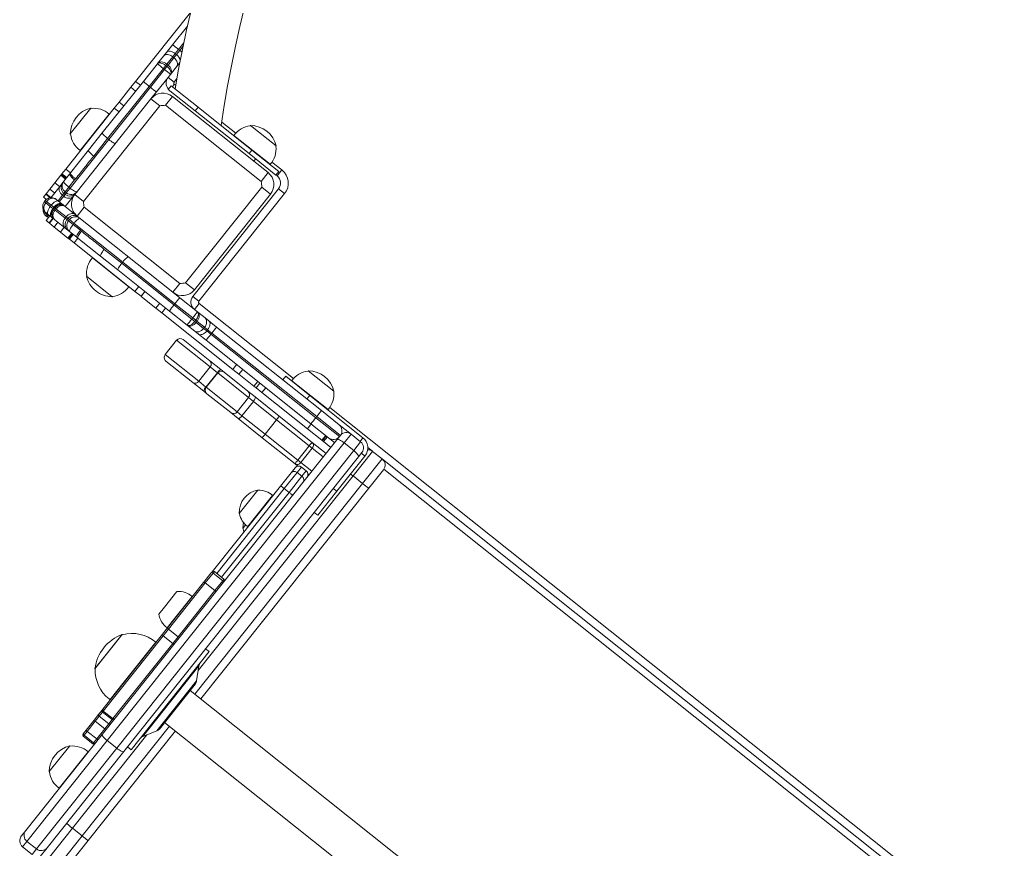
# Model space of a CAD drawing. Header units: millimetres. Extents: x -229914 to 856942, y -268655 to 87212.
# Drawn here: x -142449 to -141804, y 22030 to 22573 of the extents above; entities that cross this region are included whole.
import ezdxf

# ---------------------------------------------------------------- set-up
doc = ezdxf.new("R2010")
doc.units = ezdxf.units.MM

# ---------------------------------------------------------------- blocks, each defined once
blk = doc.blocks.new('Т912NEW')
at = {"color": 7, "linetype": 'Continuous', "lineweight": 15}
for p, q in [((-3104.25, -1912.12), (-3104.25, -1854.42)), ((-3100.25, -1878.31), (-3100.25, -1862.74)), ((-3100.25, -1884.75), (-3100.25, -1878.31)), ((-3095.25, -1878.25), (-3095.25, -1881.76)), ((-3095.25, -1878.25), (-3094.25, -1878.25)), ((-3095.25, -1881.76), (-3095.25, -1884.39)), ((-3095.25, -1881.76), (-3094.25, -1881.76)), ((-3094.25, -1881.76), (-3094.25, -1878.25)), ((-3094.25, -1884.39), (-3094.25, -1881.76)), ((-3100.25, -1887.83), (-3100.25, -1884.75)), ((-3100.25, -1893.99), (-3100.25, -1887.83)), ((-3095.25, -1884.39), (-3095.25, -1890.59)), ((-3095.25, -1884.39), (-3094.25, -1884.39)), ((-3094.25, -1890.59), (-3094.25, -1884.39)), ((-3089.25, -1896.83), (-3089.25, -1884.48)), ((-3027.5, -1887.89), (-3027.5, -1888.12)), ((-3006, -1887.89), (-3027.5, -1887.89)), ((-3006.01, -1888.12), (-3006, -1887.89)), ((-3100.25, -1894.19), (-3100.25, -1893.99)), ((-3100.25, -1908.96), (-3100.25, -1894.19)), ((-3095.25, -1890.59), (-3095.25, -1891.7)), ((-3095.25, -1890.59), (-3094.25, -1890.59)), ((-3095.25, -1891.7), (-3095.25, -1894.23)), ((-3095.25, -1891.7), (-3094.25, -1891.7)), ((-3095.25, -1894.23), (-3094.25, -1894.23)), ((-3095.25, -1894.23), (-3095.25, -1909.13)), ((-3094.25, -1891.7), (-3094.25, -1890.59)), ((-3094.25, -1894.23), (-3094.25, -1891.7)), ((-3094.25, -1909.13), (-3094.25, -1894.23)), ((-3089.25, -1896.83), (-3089.25, -1908.96)), ((-3084.25, -1896.83), (-3089.25, -1896.83)), ((-3084.25, -1899.89), (-3084.25, -1902.89)), ((-3084.25, -1899.89), (-3061.75, -1899.89)), ((-3084.25, -1902.89), (-3061.75, -1902.89)), ((-3061.75, -1899.89), (-3061.75, -1902.89)), ((-3061.75, -1899.89), (-3016.75, -1899.89)), ((-3061.75, -1902.89), (-3016.75, -1902.89)), ((-3001.57, -1899.69), (-3031.94, -1899.69)), ((-3031.92, -1899.69), (-3031.92, -1899.89)), ((-3016.75, -1899.89), (-3016.75, -1902.89)), ((-3016.75, -1899.89), (-2994.25, -1899.89)), ((-3016.75, -1902.89), (-2994.25, -1902.89)), ((-3011.25, -1902.89), (-3011.25, -1904.83)), ((-3001.58, -1899.89), (-3001.58, -1899.69)), ((-2994.25, -1902.89), (-2994.25, -1899.89)), ((-2993.25, -1902.83), (-2994.25, -1902.83)), ((-2993.25, -1897.83), (-2993.25, -1902.83)), ((-3100.25, -1952.06), (-3100.25, -1908.96)), ((-3095.25, -1909.13), (-3094.25, -1909.13)), ((-3095.25, -1909.13), (-3095.25, -1952.77)), ((-3094.25, -1952.77), (-3094.25, -1909.13)), ((-3089.25, -1908.96), (-3089.25, -1914.83)), ((-3079.25, -1904.83), (-3079.25, -1912.16)), ((-3079.25, -1904.83), (-2999.25, -1904.83)), ((-2999.25, -1912.16), (-2999.25, -1904.83)), ((-2987.25, -1998.83), (-2987.25, -1908.83)), ((-2982.25, -1908.83), (-2987.25, -1908.83)), ((-2982.25, -1908.83), (-2982.25, -1998.83)), ((-3100.25, -1912.12), (-3104.25, -1912.12)), ((-3104.25, -1917.08), (-3104.25, -1912.12)), ((-3081.93, -1914.83), (-3089.25, -1914.83)), ((-3089.25, -1994.83), (-3089.25, -1914.83)), ((-3081.93, -1914.83), (-3081.93, -1994.83)), ((-2999.25, -1912.16), (-3079.25, -1912.16)), ((-2996.58, -1994.83), (-2996.58, -1914.83)), ((-2989.25, -1914.83), (-2996.58, -1914.83)), ((-2989.25, -1914.83), (-2989.25, -1994.83)), ((-3100.25, -1917.08), (-3104.25, -1917.08)), ((-3104.25, -1929.38), (-3104.25, -1917.08)), ((-3100.25, -1929.38), (-3104.25, -1929.38)), ((-3104.25, -1929.42), (-3104.25, -1929.38)), ((-3100.25, -1929.42), (-3104.25, -1929.42)), ((-3104.25, -1934.55), (-3104.25, -1929.42)), ((-3100.25, -1934.55), (-3104.25, -1934.55)), ((-3104.25, -1985.52), (-3104.25, -1934.55)), ((-3104.45, -1939.65), (-3104.45, -1970.02)), ((-3104.25, -1939.66), (-3104.45, -1939.66)), ((-3116.01, -1944.09), (-3116.25, -1944.08)), ((-3116.25, -1944.08), (-3116.25, -1965.58)), ((-3100.25, -1966.58), (-3100.25, -1952.06)), ((-3095.25, -1952.77), (-3094.25, -1952.77)), ((-3095.25, -1952.77), (-3095.25, -1967.42)), ((-3094.25, -1993.49), (-3094.25, -1952.77)), ((-3116.25, -1965.58), (-3116.01, -1965.58)), ((-3100.25, -1985.52), (-3100.25, -1966.58)), ((-3104.45, -1970), (-3104.25, -1970)), ((-3100.25, -1985.52), (-3104.25, -1985.52)), ((-3104.25, -1989.43), (-3104.25, -1985.52)), ((-3100.25, -1986.39), (-3100.25, -1985.52)), ((-3100.25, -1992.41), (-3100.25, -1986.39)), ((-3095.25, -1986.51), (-3095.25, -1987.41)), ((-3100.25, -1989.43), (-3104.25, -1989.43)), ((-3104.25, -1989.94), (-3104.25, -1989.43)), ((-3100.25, -1989.94), (-3104.25, -1989.94)), ((-3104.25, -1990.11), (-3104.25, -1989.94)), ((-3100.25, -1990.11), (-3104.25, -1990.11)), ((-3104.25, -1990.59), (-3104.25, -1990.11)), ((-3100.25, -1990.59), (-3104.25, -1990.59)), ((-3104.25, -1996.95), (-3104.25, -1990.59)), ((-3100.25, -1993.63), (-3100.25, -1992.41)), ((-3100.25, -1996.43), (-3100.25, -1993.63)), ((-3095.25, -1987.41), (-3095.25, -1993.49)), ((-3095.25, -1993.49), (-3094.25, -1993.49)), ((-3095.25, -1993.49), (-3095.25, -1997.41)), ((-3094.25, -1997.41), (-3094.25, -1993.49)), ((-2898, -1989.83), (-2898, -1990.07)), ((-2876.5, -1989.83), (-2898, -1989.83)), ((-2876.51, -1990.07), (-2876.5, -1989.83)), ((-3100.25, -1996.95), (-3104.25, -1996.95)), ((-3104.25, -2002.15), (-3104.25, -1996.95)), ((-3100.25, -2004.84), (-3100.25, -1996.43)), ((-3095.25, -1997.41), (-3094.25, -1997.41)), ((-3095.25, -1997.41), (-3095.25, -1998.63)), ((-3095.25, -1998.63), (-3094.25, -1998.63)), ((-3095.25, -1998.63), (-3095.25, -2000.16)), ((-3095.25, -2000.16), (-3094.25, -2000.16)), ((-3094.25, -1998.63), (-3094.25, -1997.41)), ((-3094.25, -2000.16), (-3094.25, -1998.63)), ((-3089.25, -1994.83), (-3089.25, -1996.43)), ((-3089.25, -1994.83), (-3081.93, -1994.83)), ((-3089.25, -1996.43), (-3089.25, -2004.83)), ((-3079.25, -1997.51), (-2999.25, -1997.51)), ((-3079.25, -1997.51), (-3079.25, -2004.83)), ((-2999.25, -2004.83), (-2999.25, -1997.51)), ((-2996.58, -1994.83), (-2989.25, -1994.83)), ((-2982.25, -1998.83), (-2987.25, -1998.83)), ((-2981.25, -1999.83), (-2981.25, -2004.83)), ((-3104.25, -2002.15), (-3100.25, -2002.15)), ((-3104.25, -2006.05), (-3104.25, -2002.15)), ((-3100.25, -2006.05), (-3104.25, -2006.05)), ((-3104.25, -2006.45), (-3104.25, -2006.05)), ((-3100.25, -2006.45), (-3104.25, -2006.45)), ((-3104.25, -2008.85), (-3104.25, -2006.45)), ((-3100.25, -2005.17), (-3100.25, -2004.84)), ((-3100.25, -2005.17), (-3100.17, -2006.04)), ((-3100.25, -2006.09), (-3100.25, -2005.17)), ((-3096.81, -2004.83), (-3094.82, -2004.83)), ((-3094.82, -2004.83), (-3092.07, -2004.83)), ((-3092.07, -2004.83), (-3089.58, -2004.83)), ((-3089.58, -2004.83), (-3089.26, -2004.83)), ((-3089.26, -2004.83), (-3080.85, -2004.83)), ((-3080.85, -2004.83), (-3079.32, -2004.83)), ((-2999.25, -2004.83), (-3079.25, -2004.83)), ((-2999.25, -2004.83), (-2993.38, -2004.83)), ((-2993.38, -2004.83), (-2978.61, -2004.83)), ((-2978.61, -2004.83), (-2978.41, -2004.83)), ((-2978.41, -2004.83), (-2972.25, -2004.83)), ((-2972.25, -2004.83), (-2969.16, -2004.83)), ((-2969.16, -2004.83), (-2962.72, -2004.83)), ((-2962.72, -2004.83), (-2875.08, -2004.83)), ((-2907.25, -2004.83), (-2907.25, -2001.83)), ((-2907.25, -2001.83), (-2887.25, -2001.83)), ((-2872.07, -2001.63), (-2902.44, -2001.63)), ((-2902.42, -2001.63), (-2902.42, -2001.83)), ((-2887.25, -2001.83), (-2887.25, -2004.83)), ((-2887.25, -2001.83), (-2842.75, -2001.83)), ((-2875.08, -2004.83), (-2860.25, -2004.83)), ((-2872.08, -2001.83), (-2872.08, -2001.63)), ((-2860.25, -2004.83), (-2850.25, -2004.83)), ((-2850.25, -2004.83), (-2850.25, -2012.06)), ((-2842.25, -2004.83), (-2850.25, -2004.83)), ((-2842.75, -2004.83), (-2842.75, -2001.83)), ((-2842.25, -2012.06), (-2842.25, -2004.83)), ((-2832.42, -2004.83), (-2836.27, -2004.83)), ((-2832.25, -2004.83), (-2832.25, -2025.41)), ((-2832.25, -2004.83), (-2824.25, -2004.83)), ((-2824.25, -2025.41), (-2824.25, -2004.83)), ((-2824.09, -2004.83), (-2354.42, -2004.83)), ((-3104.25, -2008.85), (-3101.75, -2008.85)), ((-3101.92, -2009.83), (-3101.92, -2010.83)), ((-3096.94, -2009.83), (-3100.81, -2009.83)), ((-3100.81, -2009.83), (-3100.81, -2010.83)), ((-3100.81, -2010.83), (-3096.94, -2010.83)), ((-3094.74, -2009.83), (-3096.94, -2009.83)), ((-3096.94, -2009.83), (-3096.94, -2010.83)), ((-3096.94, -2010.83), (-3094.74, -2010.83)), ((-3094.74, -2009.83), (-3094.74, -2010.83)), ((-3094.58, -2009.83), (-3094.58, -2010.83)), ((-3092.99, -2009.83), (-3093.85, -2009.83)), ((-3093.85, -2009.83), (-3093.85, -2010.83)), ((-3093.85, -2010.83), (-3092.99, -2010.83)), ((-3084.58, -2009.83), (-3092.99, -2009.83)), ((-3092.99, -2009.83), (-3092.99, -2010.83)), ((-3092.99, -2010.83), (-3084.58, -2010.83)), ((-3084.58, -2009.83), (-3084.58, -2010.83)), ((-3083.05, -2009.83), (-3084.58, -2009.83)), ((-3084.58, -2010.83), (-3083.05, -2010.83)), ((-3081.82, -2009.83), (-3083.05, -2009.83)), ((-3083.05, -2009.83), (-3083.05, -2010.83)), ((-3083.05, -2010.83), (-3081.82, -2010.83)), ((-3081.82, -2009.83), (-3081.82, -2010.83)), ((-3077.9, -2009.83), (-3081.82, -2009.83)), ((-3081.82, -2010.83), (-3077.9, -2010.83)), ((-3077.9, -2009.83), (-3077.9, -2010.83)), ((-3037.19, -2009.83), (-3077.9, -2009.83)), ((-3077.9, -2010.83), (-3071.83, -2010.83)), ((-3071.83, -2010.83), (-3070.93, -2010.84)), ((-3051.84, -2010.83), (-3037.19, -2010.83)), ((-2993.55, -2009.83), (-3037.19, -2009.83)), ((-3037.19, -2009.83), (-3037.19, -2010.83)), ((-3037.19, -2010.83), (-2993.55, -2010.83)), ((-2978.65, -2009.83), (-2993.55, -2009.83)), ((-2993.55, -2009.83), (-2993.55, -2010.83)), ((-2993.55, -2010.83), (-2978.65, -2010.83)), ((-2978.65, -2009.83), (-2978.65, -2010.83)), ((-2976.11, -2009.83), (-2978.65, -2009.83)), ((-2978.65, -2010.83), (-2976.11, -2010.83)), ((-2976.11, -2009.83), (-2976.11, -2010.83)), ((-2975.01, -2009.83), (-2976.11, -2009.83)), ((-2976.11, -2010.83), (-2975.01, -2010.83)), ((-2975.01, -2009.83), (-2975.01, -2010.83)), ((-2968.81, -2009.83), (-2975.01, -2009.83)), ((-2975.01, -2010.83), (-2968.81, -2010.83)), ((-2968.81, -2009.83), (-2968.81, -2010.83)), ((-2966.18, -2009.83), (-2968.81, -2009.83)), ((-2968.81, -2010.83), (-2966.18, -2010.83)), ((-2966.18, -2009.83), (-2966.18, -2010.83)), ((-2962.67, -2009.83), (-2966.18, -2009.83)), ((-2966.18, -2010.83), (-2962.67, -2010.83)), ((-2962.67, -2009.83), (-2962.67, -2010.83)), ((-2875.02, -2009.83), (-2962.67, -2009.83)), ((-2962.67, -2010.83), (-2875.02, -2010.83)), ((-2875.02, -2009.83), (-2875.02, -2010.83)), ((-2855.25, -2009.83), (-2875.02, -2009.83)), ((-2875.02, -2010.83), (-2855.25, -2010.83)), ((-2855.25, -2009.83), (-2855.25, -2010.83)), ((-2855.25, -2013.45), (-2855.25, -2010.83)), ((-2850.25, -2012.06), (-2850.25, -2260.94)), ((-2842.25, -2012.06), (-2850.25, -2012.06)), ((-2842.25, -2260.94), (-2842.25, -2012.06)), ((-2837.25, -2009.83), (-2837.25, -2013.45)), ((-2834.25, -2010.33), (-2837.25, -2010.33)), ((-2834.25, -2010.33), (-2834.25, -2039.83)), ((-2819.25, -2009.83), (-2819.25, -2025.26)), ((-3094.82, -2015.83), (-3096.81, -2015.83)), ((-3095.25, -2016.4), (-3094.25, -2016.4)), ((-3095.25, -2017.51), (-3094.25, -2017.51)), ((-3092.07, -2015.83), (-3094.82, -2015.83)), ((-3094.25, -2017.49), (-3093.27, -2017.33)), ((-3093.27, -2015.83), (-3093.27, -2019.83)), ((-3089.58, -2015.83), (-3092.07, -2015.83)), ((-3090.86, -2015.83), (-3090.86, -2019.83)), ((-3090.47, -2015.83), (-3090.47, -2019.83)), ((-3089.26, -2015.83), (-3089.58, -2015.83)), ((-3080.85, -2015.83), (-3089.26, -2015.83)), ((-3086.56, -2015.83), (-3086.56, -2019.83)), ((-3081.36, -2015.83), (-3081.36, -2019.83)), ((-3078.05, -2015.83), (-3080.85, -2015.83)), ((-3076.82, -2015.83), (-3078.05, -2015.83)), ((-3070.8, -2015.83), (-3076.82, -2015.83)), ((-3075.01, -2015.83), (-3075.01, -2019.83)), ((-3074.53, -2015.83), (-3074.53, -2019.83)), ((-3074.35, -2015.83), (-3074.35, -2019.83)), ((-3073.85, -2015.83), (-3073.85, -2019.83)), ((-3069.93, -2015.83), (-3070.8, -2015.83)), ((-3050.99, -2015.83), (-3069.93, -2015.83)), ((-3069.93, -2015.83), (-3069.93, -2019.83)), ((-3036.47, -2015.83), (-3050.99, -2015.83)), ((-2993.38, -2015.83), (-3036.47, -2015.83)), ((-3018.97, -2015.83), (-3018.97, -2019.83)), ((-3013.83, -2015.83), (-3013.83, -2019.83)), ((-3013.8, -2015.83), (-3013.8, -2019.83)), ((-3001.5, -2015.83), (-3001.5, -2019.83)), ((-2996.54, -2015.83), (-2996.54, -2019.83)), ((-2978.61, -2015.83), (-2993.38, -2015.83)), ((-2978.41, -2015.83), (-2978.61, -2015.83)), ((-2972.25, -2015.83), (-2978.41, -2015.83)), ((-2969.16, -2015.83), (-2972.25, -2015.83)), ((-2962.72, -2015.83), (-2969.16, -2015.83)), ((-2875.08, -2015.83), (-2962.72, -2015.83)), ((-2937.17, -2015.83), (-2937.17, -2019.83)), ((-2932.13, -2015.83), (-2932.13, -2019.83)), ((-2919.57, -2015.83), (-2919.57, -2019.83)), ((-2919.57, -2015.83), (-2919.57, -2019.83)), ((-2917.79, -2015.83), (-2917.79, -2019.83)), ((-2912.85, -2015.83), (-2912.85, -2019.83)), ((-2860.25, -2015.83), (-2875.08, -2015.83)), ((-2874.84, -2015.83), (-2874.84, -2019.83)), ((-2862.69, -2019.83), (-2862.69, -2015.83)), ((-2862.36, -2015.83), (-2862.36, -2019.83)), ((-2862.28, -2015.83), (-2862.28, -2019.83)), ((-2861.34, -2015.83), (-2861.34, -2019.83)), ((-2855.25, -2015.83), (-2860.25, -2015.83)), ((-2855.25, -2259.77), (-2855.25, -2013.45)), ((-2837.25, -2013.45), (-2837.25, -2259.77)), ((-3090.86, -2019.83), (-3093.27, -2019.83)), ((-3090.47, -2019.83), (-3090.86, -2019.83)), ((-3086.56, -2019.83), (-3090.47, -2019.83)), ((-3081.36, -2019.83), (-3086.56, -2019.83)), ((-3075.01, -2019.83), (-3081.36, -2019.83)), ((-3074.53, -2019.83), (-3075.01, -2019.83)), ((-3074.35, -2019.83), (-3074.53, -2019.83)), ((-3073.85, -2019.83), (-3074.35, -2019.83)), ((-3069.93, -2019.83), (-3073.85, -2019.83)), ((-3018.97, -2019.83), (-3069.93, -2019.83)), ((-3054.44, -2020.03), (-3024.07, -2020.03)), ((-3054.42, -2019.83), (-3054.42, -2020.03)), ((-3024.08, -2020.03), (-3024.08, -2019.83)), ((-3013.83, -2019.83), (-3018.97, -2019.83)), ((-3013.8, -2019.83), (-3013.83, -2019.83)), ((-3001.5, -2019.83), (-3013.8, -2019.83)), ((-2996.54, -2019.83), (-3001.5, -2019.83)), ((-2937.17, -2019.83), (-2996.54, -2019.83)), ((-2974.77, -2024.83), (-2952.32, -2024.83)), ((-2952.32, -2024.83), (-2943.21, -2024.83)), ((-2943.21, -2024.83), (-2940.47, -2024.83)), ((-2940.47, -2024.83), (-2920.63, -2024.83)), ((-2932.13, -2019.83), (-2937.17, -2019.83)), ((-2919.57, -2019.83), (-2932.13, -2019.83)), ((-2920.63, -2024.83), (-2914.51, -2024.83)), ((-2917.79, -2019.83), (-2919.57, -2019.83)), ((-2919.57, -2019.83), (-2919.57, -2019.83)), ((-2912.85, -2019.83), (-2917.79, -2019.83)), ((-2914.51, -2024.83), (-2894.33, -2024.83)), ((-2874.84, -2019.83), (-2912.85, -2019.83)), ((-2894.33, -2024.83), (-2866.79, -2024.83)), ((-2862.69, -2019.83), (-2874.84, -2019.83)), ((-2866.79, -2024.83), (-2855.25, -2024.83)), ((-2862.36, -2019.83), (-2862.69, -2019.83)), ((-2862.28, -2019.83), (-2862.36, -2019.83)), ((-2861.34, -2019.83), (-2862.28, -2019.83)), ((-2855.25, -2019.83), (-2861.34, -2019.83)), ((-2824.25, -2025.41), (-2832.25, -2025.41)), ((-2819.25, -2025.26), (-2819.25, -2201.43)), ((-3050, -2031.6), (-3050, -2031.83)), ((-3050, -2031.83), (-3028.53, -2031.83)), ((-3028.53, -2031.83), (-3028.5, -2031.83)), ((-3028.5, -2031.83), (-3028.51, -2031.6)), ((-2977.77, -2027.83), (-2977.77, -2039.83)), ((-2949.77, -2039.83), (-2949.77, -2027.83)), ((-2943.7, -2027.83), (-2949.77, -2027.83)), ((-2943.7, -2039.83), (-2943.7, -2027.83)), ((-2943.47, -2027.83), (-2943.47, -2039.83)), ((-2917.68, -2039.83), (-2917.68, -2027.83)), ((-2913.6, -2027.83), (-2917.68, -2027.83)), ((-2913.6, -2039.83), (-2913.6, -2027.83)), ((-2894.25, -2027.83), (-2913.6, -2027.83)), ((-2894.25, -2039.83), (-2894.25, -2027.83)), ((-2866.95, -2027.83), (-2894.25, -2027.83)), ((-2864.47, -2027.83), (-2866.95, -2027.83)), ((-2866.95, -2039.83), (-2866.95, -2027.83)), ((-2864.47, -2039.83), (-2864.47, -2027.83)), ((-2952.32, -2042.83), (-2974.77, -2042.83)), ((-2943.21, -2042.83), (-2952.32, -2042.83)), ((-2949.77, -2039.83), (-2943.7, -2039.83)), ((-2940.47, -2042.83), (-2943.21, -2042.83)), ((-2920.63, -2042.83), (-2940.47, -2042.83)), ((-2914.51, -2042.83), (-2920.63, -2042.83)), ((-2917.68, -2039.83), (-2913.6, -2039.83)), ((-2894.33, -2042.83), (-2914.51, -2042.83)), ((-2913.6, -2039.83), (-2894.25, -2039.83)), ((-2866.79, -2042.83), (-2894.33, -2042.83)), ((-2894.25, -2039.83), (-2866.95, -2039.83)), ((-2866.95, -2039.83), (-2864.47, -2039.83)), ((-2864.51, -2042.83), (-2866.79, -2042.83)), ((-2865.25, -2048.93), (-2865.25, -2044.81)), ((-2858.25, -2041.81), (-2862.25, -2041.81)), ((-2855.25, -2042.83), (-2855.99, -2042.83)), ((-2837.25, -2039.83), (-2834.25, -2039.83)), ((-2834.25, -2039.83), (-2834.25, -2059.83)), ((-2865.25, -2060.08), (-2865.25, -2048.93)), ((-2862.25, -2046.36), (-2862.25, -2059.87)), ((-2862.25, -2046.36), (-2858.25, -2046.36)), ((-2858.25, -2059.87), (-2858.25, -2046.36)), ((-2865.25, -2131.78), (-2865.25, -2060.08)), ((-2862.25, -2059.87), (-2858.25, -2059.87)), ((-2834.25, -2059.83), (-2837.25, -2059.83)), ((-2865.45, -2068.09), (-2865.45, -2086.14)), ((-2865.25, -2068.15), (-2865.45, -2068.15)), ((-2874.99, -2071.41), (-2875.25, -2071.4)), ((-2875.25, -2071.4), (-2875.25, -2090.9)), ((-2865.45, -2086.14), (-2865.45, -2094.22)), ((-2875.25, -2090.9), (-2874.99, -2090.9)), ((-2867.25, -2094.2), (-2867.25, -2097.08)), ((-2865.45, -2094.15), (-2865.25, -2094.15)), ((-2867.25, -2097.08), (-2867.01, -2097.08)), ((-2865.25, -2132.73), (-2865.25, -2131.78)), ((-2865.25, -2140.78), (-2865.25, -2132.73)), ((-2856.25, -2130.78), (-2864.25, -2130.78)), ((-2864.25, -2132.05), (-2864.25, -2140.35)), ((-2856.25, -2132.05), (-2864.25, -2132.05)), ((-2856.25, -2140.35), (-2856.25, -2132.05)), ((-2865.25, -2178.76), (-2865.25, -2140.78)), ((-2864.25, -2140.35), (-2864.25, -2178.92)), ((-2864.25, -2140.35), (-2856.25, -2140.35)), ((-2856.25, -2178.92), (-2856.25, -2140.35)), ((-2865.45, -2152.64), (-2865.45, -2170.69)), ((-2865.25, -2152.7), (-2865.45, -2152.7)), ((-2875.25, -2156.2), (-2875.25, -2169.33)), ((-2875.25, -2169.33), (-2875.25, -2175.2)), ((-2865.45, -2170.69), (-2865.45, -2178.76)), ((-2834.25, -2173.83), (-2837.25, -2173.83)), ((-2834.25, -2255.83), (-2834.25, -2173.83)), ((-2865.45, -2178.7), (-2865.25, -2178.7)), ((-2865.25, -2185.31), (-2865.25, -2178.76)), ((-2864.25, -2178.92), (-2864.25, -2184.53)), ((-2864.25, -2178.92), (-2856.25, -2178.92)), ((-2856.25, -2184.53), (-2856.25, -2178.92)), ((-2865.25, -2246.55), (-2865.25, -2185.31)), ((-2864.25, -2184.53), (-2864.25, -2247.39)), ((-2856.25, -2184.53), (-2864.25, -2184.53)), ((-2856.25, -2247.39), (-2856.25, -2184.53)), ((-2828.79, -2193.91), (-2833.72, -2185.37)), ((-2865.45, -2190.83), (-2865.45, -2224)), ((-2865.25, -2190.84), (-2865.45, -2190.84)), ((-2828.25, -2233.76), (-2828.25, -2195.91)), ((-2885.77, -2200.83), (-2885.77, -2220.18)), ((-2885.55, -2200.54), (-2885.75, -2200.53)), ((-2885.75, -2200.53), (-2885.75, -2229.13)), ((-2350.25, -2201.43), (-2828.25, -2201.43)), ((-2885.77, -2220.18), (-2885.77, -2228.83)), ((-2865.45, -2224), (-2865.45, -2238.84)), ((-2885.75, -2229.13), (-2885.55, -2229.13)), ((-2828.25, -2228.23), (-2350.25, -2228.23)), ((-2819.25, -2228.23), (-2819.25, -2319.79)), ((-2865.45, -2238.82), (-2865.25, -2238.82)), ((-2833.72, -2244.3), (-2828.79, -2235.76)), ((-2865.25, -2247.39), (-2865.25, -2246.55)), ((-2865.25, -2251.44), (-2865.25, -2247.39)), ((-2865.25, -2255.75), (-2865.25, -2251.44)), ((-2864.25, -2247.39), (-2856.25, -2247.39)), ((-2864.25, -2247.39), (-2864.25, -2248.23)), ((-2864.25, -2248.23), (-2856.25, -2248.23)), ((-2864.25, -2248.23), (-2864.25, -2251.7)), ((-2856.25, -2251.7), (-2864.25, -2251.7)), ((-2864.25, -2251.7), (-2864.25, -2255.89)), ((-2856.25, -2248.23), (-2856.25, -2247.39)), ((-2856.25, -2251.7), (-2856.25, -2248.23)), ((-2856.25, -2255.89), (-2856.25, -2251.7)), ((-2865.25, -2264.2), (-2865.25, -2255.75)), ((-2864.25, -2255.89), (-2856.25, -2255.89)), ((-2864.25, -2255.89), (-2864.25, -2264.39)), ((-2856.25, -2264.39), (-2856.25, -2255.89)), ((-2837.25, -2255.83), (-2834.25, -2255.83)), ((-2865.25, -2267.16), (-2865.25, -2264.2)), ((-2864.25, -2264.39), (-2856.25, -2264.39)), ((-2864.25, -2264.39), (-2864.25, -2267.59)), ((-2856.25, -2267.59), (-2856.25, -2264.39)), ((-2855.25, -2340.18), (-2855.25, -2259.77)), ((-2842.25, -2260.94), (-2850.25, -2260.94)), ((-2837.25, -2259.77), (-2837.25, -2340.18)), ((-2865.25, -2267.36), (-2865.25, -2267.16)), ((-2864.25, -2267.59), (-2856.25, -2267.59)), ((-2864.25, -2268.36), (-2856.25, -2268.36)), ((-2855.45, -2274.5), (-2855.45, -2304.87)), ((-2855.25, -2274.51), (-2855.45, -2274.51)), ((-2867.01, -2278.94), (-2867.25, -2278.93)), ((-2867.25, -2300.43), (-2867.25, -2278.93)), ((-2867.25, -2300.43), (-2867.01, -2300.42)), ((-2855.45, -2304.85), (-2855.25, -2304.85)), ((-2832.25, -2319.93), (-2824.25, -2319.93)), ((-2832.25, -2319.93), (-2832.25, -2350.63)), ((-2824.25, -2350.63), (-2824.25, -2319.93)), ((-2819.25, -2319.79), (-2819.25, -2347.41)), ((-2855.25, -2344.68), (-2855.25, -2340.18)), ((-2837.25, -2347.41), (-2837.25, -2340.18)), ((-2850.25, -2345.18), (-2842.25, -2345.18)), ((-2850.25, -2349.68), (-2842.25, -2349.68))]:
    blk.add_line(p, q, dxfattribs=at)
at = {"color": 8, "linetype": 'Continuous', "lineweight": 15}
for p, q in [((-3095.25, -1872.82), (-3095.25, -1878.25)), ((-3094.25, -1878.25), (-3094.25, -1874.8)), ((-3089.25, -1884.75), (-3089.28, -1884.42)), ((-3084.25, -1893.85), (-3084.25, -1896.83)), ((-3083.25, -1897.83), (-3082.08, -1897.83)), ((-3083.25, -1897.83), (-3083.25, -1899.89)), ((-3043.62, -1897.83), (-3031.92, -1897.83)), ((-3001.58, -1897.83), (-2993.25, -1897.83)), ((-3095.25, -2000.16), (-3095.25, -2004.83)), ((-3094.25, -2004.83), (-3094.25, -2000.16)), ((-2981.25, -1999.83), (-2902.42, -1999.83)), ((-2872.08, -1999.83), (-2306.43, -1999.83)), ((-3100.81, -2009.83), (-3101.92, -2009.83)), ((-3100.81, -2010.83), (-3101.92, -2010.83)), ((-3094.58, -2009.83), (-3094.74, -2009.83)), ((-3094.74, -2010.83), (-3094.58, -2010.83)), ((-3093.85, -2009.83), (-3094.58, -2009.83)), ((-3094.58, -2010.83), (-3093.85, -2010.83)), ((-2819.28, -2009.33), (-2359.23, -2009.33)), ((-3095.25, -2015.83), (-3095.25, -2016.4)), ((-3095.25, -2016.4), (-3095.25, -2017.51)), ((-3094.25, -2016.4), (-3094.25, -2015.83)), ((-3094.25, -2016.4), (-3093.27, -2016.27)), ((-3094.25, -2017.51), (-3094.25, -2016.4)), ((-2832.25, -2025.41), (-2832.25, -2187.91)), ((-2824.25, -2201.43), (-2824.25, -2025.41)), ((-2949.77, -2027.83), (-2977.77, -2027.83)), ((-2943.47, -2027.83), (-2943.7, -2027.83)), ((-2917.68, -2027.83), (-2943.47, -2027.83)), ((-2855.25, -2027.83), (-2864.47, -2027.83)), ((-2977.77, -2039.83), (-2949.77, -2039.83)), ((-2943.7, -2039.83), (-2943.47, -2039.83)), ((-2943.47, -2039.83), (-2917.68, -2039.83)), ((-2864.47, -2039.83), (-2855.25, -2039.83)), ((-2862.25, -2041.81), (-2862.25, -2046.36)), ((-2858.25, -2046.36), (-2858.25, -2041.81)), ((-2862.25, -2059.87), (-2862.25, -2130.78)), ((-2858.25, -2130.78), (-2858.25, -2059.87)), ((-2864.25, -2130.78), (-2864.25, -2132.05)), ((-2856.25, -2132.05), (-2856.25, -2130.78)), ((-2833.72, -2244.3), (-2833.72, -2185.37)), ((-2828.79, -2193.91), (-2828.79, -2235.76)), ((-2824.25, -2319.93), (-2824.25, -2228.23)), ((-2832.25, -2241.76), (-2832.25, -2319.93)), ((-2850.25, -2260.94), (-2850.25, -2345.18)), ((-2842.25, -2345.18), (-2842.25, -2260.94)), ((-2864.25, -2267.59), (-2864.25, -2268.36)), ((-2856.25, -2268.36), (-2856.25, -2267.59)), ((-2850.25, -2345.18), (-2850.25, -2349.68)), ((-2842.25, -2349.68), (-2842.25, -2345.18))]:
    blk.add_line(p, q, dxfattribs=at)
at = {"color": 7, "linetype": 'Continuous', "lineweight": 15, "flags": 128}
for points in [[(-3095.25, -1881.76), (-3096.23, -1881.82), (-3097.17, -1881.99), (-3098.03, -1882.27), (-3098.79, -1882.64), (-3099.41, -1883.09), (-3099.87, -1883.6), (-3100.16, -1884.16), (-3100.25, -1884.75)], [(-3095.25, -1884.39), (-3096.23, -1884.46), (-3097.17, -1884.65), (-3098.03, -1884.97), (-3098.79, -1885.4), (-3099.41, -1885.92), (-3099.87, -1886.51), (-3100.16, -1887.16), (-3100.25, -1887.83)], [(-3089.25, -1887.83), (-3089.35, -1887.16), (-3089.63, -1886.51), (-3090.09, -1885.92), (-3090.72, -1885.4), (-3091.47, -1884.97), (-3092.34, -1884.65), (-3093.28, -1884.46), (-3094.25, -1884.39)], [(-3095.25, -1890.59), (-3096.23, -1890.66), (-3097.17, -1890.85), (-3098.03, -1891.16), (-3098.79, -1891.59), (-3099.41, -1892.1), (-3099.87, -1892.69), (-3100.16, -1893.33), (-3100.25, -1893.99)], [(-3095.25, -1891.7), (-3096.23, -1891.74), (-3097.17, -1891.89), (-3098.03, -1892.12), (-3098.79, -1892.43), (-3099.41, -1892.8), (-3099.87, -1893.24), (-3100.16, -1893.7), (-3100.25, -1894.19)], [(-3089.25, -1893.99), (-3089.35, -1893.33), (-3089.63, -1892.69), (-3090.09, -1892.1), (-3090.72, -1891.59), (-3091.47, -1891.16), (-3092.34, -1890.85), (-3093.28, -1890.66), (-3094.25, -1890.59)], [(-3089.25, -1894.19), (-3089.35, -1893.7), (-3089.63, -1893.24), (-3090.09, -1892.8), (-3090.72, -1892.43), (-3091.47, -1892.12), (-3092.34, -1891.89), (-3093.28, -1891.74), (-3094.25, -1891.7)], [(-3095.25, -1952.77), (-3096.23, -1952.76), (-3097.17, -1952.72), (-3098.03, -1952.65), (-3098.79, -1952.56), (-3099.41, -1952.45), (-3099.87, -1952.33), (-3100.16, -1952.2), (-3100.25, -1952.06)], [(-3089.25, -1952.06), (-3089.35, -1952.2), (-3089.63, -1952.33), (-3090.09, -1952.45), (-3090.72, -1952.56), (-3091.47, -1952.65), (-3092.34, -1952.72), (-3093.28, -1952.76), (-3094.25, -1952.77)], [(-3095.25, -1967.42), (-3096.23, -1967.41), (-3097.17, -1967.36), (-3098.03, -1967.28), (-3098.79, -1967.18), (-3099.41, -1967.05), (-3099.87, -1966.9), (-3100.16, -1966.74), (-3100.25, -1966.58)], [(-3095.25, -1986.51), (-3096.22, -1986.49), (-3097.14, -1986.44), (-3098, -1986.35), (-3098.75, -1986.22), (-3099.38, -1986.07), (-3099.84, -1985.9), (-3100.14, -1985.71), (-3100.25, -1985.52)], [(-3095.25, -1987.41), (-3096.23, -1987.39), (-3097.17, -1987.33), (-3098.03, -1987.24), (-3098.79, -1987.11), (-3099.41, -1986.96), (-3099.87, -1986.78), (-3100.16, -1986.59), (-3100.25, -1986.39)], [(-3095.25, -1993.49), (-3096.23, -1993.47), (-3097.17, -1993.4), (-3098.03, -1993.3), (-3098.79, -1993.17), (-3099.41, -1993.01), (-3099.87, -1992.82), (-3100.16, -1992.62), (-3100.25, -1992.41)], [(-3089.25, -1992.41), (-3089.35, -1992.62), (-3089.63, -1992.82), (-3090.09, -1993.01), (-3090.72, -1993.17), (-3091.47, -1993.3), (-3092.34, -1993.4), (-3093.28, -1993.47), (-3094.25, -1993.49)], [(-3100.25, -1996.43), (-3100.16, -1997.16), (-3099.87, -1997.86), (-3099.41, -1998.5), (-3098.79, -1999.07), (-3098.03, -1999.53), (-3097.17, -1999.88), (-3096.23, -2000.09), (-3095.25, -2000.16)], [(-3094.25, -2000.16), (-3093.28, -2000.09), (-3092.34, -1999.88), (-3091.47, -1999.53), (-3090.72, -1999.07), (-3090.09, -1998.5), (-3089.63, -1997.86), (-3089.35, -1997.16), (-3089.25, -1996.43)], [(-3094.82, -2004.83), (-3095.23, -2004.93), (-3095.63, -2005.22), (-3096, -2005.68), (-3096.32, -2006.3), (-3096.58, -2007.06), (-3096.78, -2007.92), (-3096.9, -2008.86), (-3096.94, -2009.83)], [(-3092.07, -2004.83), (-3092.59, -2004.93), (-3093.09, -2005.22), (-3093.55, -2005.68), (-3093.96, -2006.3), (-3094.29, -2007.06), (-3094.53, -2007.92), (-3094.69, -2008.86), (-3094.74, -2009.83)], [(-3089.26, -2004.83), (-3089.98, -2004.93), (-3090.68, -2005.22), (-3091.33, -2005.68), (-3091.89, -2006.3), (-3092.36, -2007.06), (-3092.7, -2007.92), (-3092.91, -2008.86), (-3092.99, -2009.83)], [(-3080.85, -2004.83), (-3081.58, -2004.93), (-3082.28, -2005.22), (-3082.92, -2005.68), (-3083.49, -2006.3), (-3083.95, -2007.06), (-3084.29, -2007.92), (-3084.51, -2008.86), (-3084.58, -2009.83)], [(-3077.9, -2009.83), (-3077.88, -2008.86), (-3077.82, -2007.92), (-3077.72, -2007.06), (-3077.59, -2006.3), (-3077.42, -2005.68), (-3077.24, -2005.22), (-3077.04, -2004.93), (-3076.82, -2004.83)], [(-3037.19, -2009.83), (-3037.18, -2008.86), (-3037.14, -2007.92), (-3037.07, -2007.06), (-3036.98, -2006.3), (-3036.87, -2005.68), (-3036.75, -2005.22), (-3036.61, -2004.93), (-3036.47, -2004.83)], [(-2976.11, -2009.83), (-2976.16, -2008.86), (-2976.3, -2007.92), (-2976.53, -2007.06), (-2976.84, -2006.3), (-2977.22, -2005.68), (-2977.65, -2005.22), (-2978.12, -2004.93), (-2978.61, -2004.83)], [(-2975.01, -2009.83), (-2975.07, -2008.86), (-2975.27, -2007.92), (-2975.58, -2007.06), (-2976, -2006.3), (-2976.52, -2005.68), (-2977.11, -2005.22), (-2977.74, -2004.93), (-2978.41, -2004.83)], [(-2968.81, -2009.83), (-2968.87, -2008.86), (-2969.07, -2007.92), (-2969.39, -2007.06), (-2969.82, -2006.3), (-2970.34, -2005.68), (-2970.93, -2005.22), (-2971.58, -2004.93), (-2972.25, -2004.83)], [(-2966.18, -2009.83), (-2966.24, -2008.86), (-2966.41, -2007.92), (-2966.68, -2007.06), (-2967.05, -2006.3), (-2967.51, -2005.68), (-2968.02, -2005.22), (-2968.58, -2004.93), (-2969.16, -2004.83)], [(-3096.94, -2010.83), (-3096.9, -2011.81), (-3096.78, -2012.75), (-3096.58, -2013.61), (-3096.32, -2014.37), (-3096, -2014.99), (-3095.63, -2015.45), (-3095.23, -2015.74), (-3094.82, -2015.83)], [(-3094.74, -2010.83), (-3094.69, -2011.81), (-3094.53, -2012.75), (-3094.29, -2013.61), (-3093.96, -2014.37), (-3093.55, -2014.99), (-3093.09, -2015.45), (-3092.59, -2015.74), (-3092.07, -2015.83)], [(-3092.99, -2010.83), (-3092.91, -2011.81), (-3092.7, -2012.75), (-3092.36, -2013.61), (-3091.89, -2014.37), (-3091.33, -2014.99), (-3090.68, -2015.45), (-3089.98, -2015.74), (-3089.26, -2015.83)], [(-3084.58, -2010.83), (-3084.51, -2011.81), (-3084.29, -2012.75), (-3083.95, -2013.61), (-3083.49, -2014.37), (-3082.92, -2014.99), (-3082.28, -2015.45), (-3081.58, -2015.74), (-3080.85, -2015.83)], [(-3076.82, -2015.83), (-3077.04, -2015.74), (-3077.24, -2015.45), (-3077.42, -2014.99), (-3077.59, -2014.37), (-3077.72, -2013.61), (-3077.82, -2012.75), (-3077.88, -2011.81), (-3077.9, -2010.83)], [(-3070.8, -2015.83), (-3071, -2015.74), (-3071.2, -2015.45), (-3071.37, -2014.99), (-3071.53, -2014.37), (-3071.66, -2013.61), (-3071.75, -2012.75), (-3071.81, -2011.81), (-3071.83, -2010.83)], [(-3069.93, -2015.83), (-3070.13, -2015.72), (-3070.32, -2015.43), (-3070.49, -2014.96), (-3070.64, -2014.34), (-3070.76, -2013.58), (-3070.86, -2012.73), (-3070.91, -2011.8), (-3070.93, -2010.84)], [(-3050.99, -2015.83), (-3051.16, -2015.74), (-3051.32, -2015.45), (-3051.46, -2014.99), (-3051.59, -2014.37), (-3051.7, -2013.61), (-3051.78, -2012.75), (-3051.83, -2011.81), (-3051.84, -2010.83)], [(-3036.47, -2015.83), (-3036.61, -2015.74), (-3036.75, -2015.45), (-3036.87, -2014.99), (-3036.98, -2014.37), (-3037.07, -2013.61), (-3037.14, -2012.75), (-3037.18, -2011.81), (-3037.19, -2010.83)], [(-2978.61, -2015.83), (-2978.12, -2015.74), (-2977.65, -2015.45), (-2977.22, -2014.99), (-2976.84, -2014.37), (-2976.53, -2013.61), (-2976.3, -2012.75), (-2976.16, -2011.81), (-2976.11, -2010.83)], [(-2978.41, -2015.83), (-2977.74, -2015.74), (-2977.11, -2015.45), (-2976.52, -2014.99), (-2976, -2014.37), (-2975.58, -2013.61), (-2975.27, -2012.75), (-2975.07, -2011.81), (-2975.01, -2010.83)], [(-2972.25, -2015.83), (-2971.58, -2015.74), (-2970.93, -2015.45), (-2970.34, -2014.99), (-2969.82, -2014.37), (-2969.39, -2013.61), (-2969.07, -2012.75), (-2968.87, -2011.81), (-2968.81, -2010.83)], [(-2969.16, -2015.83), (-2968.58, -2015.74), (-2968.02, -2015.45), (-2967.51, -2014.99), (-2967.05, -2014.37), (-2966.68, -2013.61), (-2966.41, -2012.75), (-2966.24, -2011.81), (-2966.18, -2010.83)], [(-2850.25, -2012.06), (-2851.23, -2012.09), (-2852.17, -2012.17), (-2853.03, -2012.3), (-2853.79, -2012.47), (-2854.41, -2012.68), (-2854.87, -2012.92), (-2855.16, -2013.18), (-2855.25, -2013.45)], [(-2837.25, -2013.45), (-2837.35, -2013.18), (-2837.63, -2012.92), (-2838.09, -2012.68), (-2838.72, -2012.47), (-2839.47, -2012.3), (-2840.34, -2012.17), (-2841.28, -2012.09), (-2842.25, -2012.06)], [(-2914.51, -2024.83), (-2914.33, -2024.89), (-2914.16, -2025.06), (-2914.01, -2025.34), (-2913.87, -2025.71), (-2913.76, -2026.17), (-2913.67, -2026.69), (-2913.62, -2027.25), (-2913.6, -2027.83)], [(-2913.6, -2039.83), (-2913.62, -2040.42), (-2913.67, -2040.98), (-2913.76, -2041.5), (-2913.87, -2041.96), (-2914.01, -2042.33), (-2914.16, -2042.61), (-2914.33, -2042.78), (-2914.51, -2042.83)], [(-2869.22, -2093.9), (-2868.68, -2094.95), (-2867.25, -2097.08)], [(-2867.01, -2097.08), (-2866.06, -2097.96), (-2865.25, -2098.59)], [(-2850.25, -2260.94), (-2851.23, -2260.91), (-2852.17, -2260.85), (-2853.03, -2260.74), (-2853.79, -2260.6), (-2854.41, -2260.42), (-2854.87, -2260.22), (-2855.16, -2260), (-2855.25, -2259.77)], [(-2837.25, -2259.77), (-2837.35, -2260), (-2837.63, -2260.22), (-2838.09, -2260.42), (-2838.72, -2260.6), (-2839.47, -2260.74), (-2840.34, -2260.85), (-2841.28, -2260.91), (-2842.25, -2260.94)]]:
    blk.add_lwpolyline(points, dxfattribs=at)
at = {"color": 8, "linetype": 'Continuous', "lineweight": 15, "flags": 128}
for points in [[(-3092.49, -1878.25), (-3093.28, -1878.25), (-3094.25, -1878.25)], [(-3100.25, -2004.84), (-3100.16, -2005.57), (-3100.04, -2005.92)], [(-3100.25, -2005.17), (-3100.16, -2006), (-3100.15, -2006.02)]]:
    blk.add_lwpolyline(points, dxfattribs=at)
at = {"color": 7, "linetype": 'Continuous', "lineweight": 15}
for centre, radius, start, end in [((-2366.1, -1504.83), 816.75, 151.07205, 208.92854), ((-2366.1, -1504.83), 783.25, 149.71114, 210.28894), ((-3096.5, -1987.02), 108.78, 89.34174, 91.97571), ((-3016.75, -1898.89), 15.21, 134.95579, 183.0153), ((-3016.75, -1901.7), 17.5, 52.09996, 127.90004), ((-3016.75, -1898.89), 15.21, 356.9847, 45.04421), ((-3096.5, -1740.88), 153.36, 268.5984, 270.46659), ((-3093, -1740.82), 153.42, 269.53375, 271.40126), ((-3083.25, -1896.83), 6, 180, 260.40593), ((-3083.25, -1896.83), 1, 180, 270), ((-2993.25, -1908.83), 11, 0, 90), ((-2993.25, -1908.83), 6, 0, 90), ((-3096.5, -1872.81), 36.34, 264.07539, 271.96886), ((-3093, -1872.8), 36.36, 268.03257, 275.92318), ((-3079.25, -1914.83), 10, 90, 180), ((-2999.25, -1914.83), 10, 0, 90), ((-3044.23, -1949.86), 51.46, 132.89184, 137.10688), ((-3034.12, -1949.71), 51.25, 42.88419, 47.11709), ((-3105.25, -1954.84), 15.21, 86.9847, 135.04421), ((-3102.44, -1954.83), 17.5, 142.09996, 217.90004), ((-3105.25, -1954.83), 15.21, 224.95579, 273.0153), ((-2887.25, -2003.64), 17.5, 52.09996, 127.90004), ((-3095.25, -1992.41), 5, 179.99898, 270.00409), ((-3095.25, -1993.63), 5, 179.99898, 270.00409), ((-3094.25, -1992.41), 5, 270.0045, 359.99242), ((-3094.25, -1993.63), 5, 270.0045, 359.99242), ((-2887.25, -2000.83), 15.21, 134.95579, 183.0153), ((-2887.25, -2000.83), 15.21, 356.9847, 45.04421), ((-3079.25, -1994.83), 10, 180, 270), ((-3044.22, -1959.8), 51.47, 222.89354, 227.10773), ((-3034.13, -1959.95), 51.26, 312.88334, 317.11538), ((-2999.25, -1994.83), 10, 270, 0), ((-2981.25, -1998.83), 6, 180, 270), ((-2981.25, -1998.83), 1, 180, 270), ((-3089.58, -2009.83), 5, 90.01412, 180.01184), ((-3089.18, -2009.49), 4.68, 94.88938, 184.18445), ((-3078.05, -2009.83), 5, 89.99672, 180.00191), ((-3076.82, -2009.83), 5, 90.00221, 179.99642), ((-2957.12, -2008.59), 36.46, 174.08839, 181.95713), ((-2825.19, -2008.59), 153.47, 178.59667, 180.46352), ((-3072.79, -2008.6), 110.13, 359.36028, 1.96199), ((-2983.94, -2008.58), 108.93, 359.34048, 1.97086), ((-2860.25, -2009.83), 5, 0, 90), ((-2850.25, -2009.83), 5, 90, 180), ((-2842.75, -2010.33), 8.5, 360, 90), ((-2842.25, -2009.83), 5, 0, 90), ((-2832.25, -2009.83), 5, 90, 129.73444), ((-2824.25, -2009.83), 5, 360, 90), ((-3089.58, -2010.84), 5, 179.98777, 269.98627), ((-3089.18, -2011.18), 4.68, 175.81515, 265.11103), ((-3078.05, -2010.83), 5, 179.9977, 270.00367), ((-3076.82, -2010.83), 5, 180.00319, 269.99818), ((-2957.12, -2012.08), 36.46, 178.0428, 185.91168), ((-2825.19, -2012.08), 153.47, 179.53647, 181.40335), ((-3072.78, -2012.06), 110.13, 358.03799, 0.63974), ((-2983.94, -2012.09), 108.93, 358.02912, 0.65954), ((-2860.25, -2010.83), 5, 270, 360), ((-3039.25, -2020.83), 15.21, 176.9847, 225.04421), ((-3039.25, -2020.83), 15.21, 314.95579, 3.0153), ((-2974.77, -2027.83), 3, 90, 180), ((-2952.56, -2027.62), 2.8, 355.69764, 84.92799), ((-2938.7, -2027.1), 5.05, 153.3148, 188.30296), ((-2940.47, -2027.83), 3, 90, 180), ((-2920.66, -2027.81), 2.97, 359.46342, 89.45647), ((-2919.77, -2027.08), 25.53, 358.31461, 5.05395), ((-2852.52, -2027.09), 14.45, 171.02941, 182.96557), ((-2867.18, -2027.53), 2.73, 353.62718, 81.7429), ((-2823, -1981.96), 43.47, 268.35373, 274.95109), ((-3039.25, -2018.03), 17.5, 232.09996, 270), ((-3039.25, -2018.03), 17.5, 270, 307.90004), ((-2974.77, -2039.83), 3, 180, 270), ((-2952.56, -2040.04), 2.8, 275.07027, 4.30297), ((-2938.7, -2040.56), 5.05, 171.69621, 206.68639), ((-2940.47, -2039.83), 3, 180, 270), ((-2920.66, -2039.86), 2.97, 270.5419, 0.53707), ((-2919.76, -2040.59), 25.53, 354.9458, 1.68557), ((-2852.52, -2040.58), 14.45, 177.03411, 188.97103), ((-2867.18, -2040.14), 2.73, 278.25531, 6.37351), ((-2862.25, -2044.81), 3, 90, 180), ((-2858.25, -2044.81), 3, 0, 90), ((-2866.25, -2081.16), 13.09, 86.49571, 131.88483), ((-2863.85, -2081.15), 15, 139.4584, 220.5416), ((-2866.25, -2081.15), 13.09, 228.11517, 273.50429), ((-2864.25, -2131.78), 1, 90, 180), ((-2864.39, -2132.93), 0.888, 81.34801, 167.35536), ((-2856.25, -2131.78), 1, 0, 90), ((-2856.12, -2132.93), 0.888, 12.64464, 98.65199), ((-2866.25, -2165.7), 13.09, 86.49571, 133.4434), ((-2866.25, -2165.7), 13.09, 226.5566, 273.50429), ((-2864.5, -2177.23), 1.7, 243.66005, 278.23373), ((-2856.01, -2177.23), 1.7, 261.76627, 296.33995), ((-2864.35, -2185.43), 0.909, 83.7015, 171.94625), ((-2856.15, -2185.43), 0.909, 8.05375, 96.2985), ((-2830.25, -2183.37), 4, 180, 210), ((-2866.25, -2214.83), 24.02, 88.09144, 143.4759), ((-2832.25, -2195.91), 4, 0, 30), ((-2862.26, -2214.83), 27.5, 148.66775, 211.33225), ((-2866.25, -2214.83), 24.02, 216.5241, 270), ((-2866.25, -2214.83), 24.02, 270, 271.90856), ((-2832.25, -2233.76), 4, 330, 0), ((-2830.25, -2246.3), 4, 150, 180), ((-2864.32, -2247.3), 0.931, 185.31467, 274.51612), ((-2864.48, -2250.55), 1.17, 229.12976, 281.47089), ((-2856.18, -2247.3), 0.931, 265.48388, 354.68533), ((-2856.02, -2250.55), 1.17, 258.52911, 310.87024), ((-2864.5, -2253.91), 1.99, 247.71264, 277.09673), ((-2856.01, -2253.95), 1.95, 262.76712, 292.77236), ((-2864.25, -2267.36), 1, 180, 270), ((-2856.25, -2267.36), 1, 270, 0), ((-2856.25, -2289.68), 15.21, 86.9847, 135.04421), ((-2853.44, -2289.68), 17.5, 142.09996, 217.90004), ((-2856.25, -2289.68), 15.21, 224.95579, 273.0153), ((-2833.5, -2276.5), 43.45, 265.04771, 271.64747), ((-2823, -2276.48), 43.47, 268.35373, 274.95109), ((-2850.25, -2340.18), 5, 180, 270), ((-2842.25, -2340.18), 5, 270, 0), ((-2850.25, -2344.68), 5, 180, 270)]:
    blk.add_arc(centre, radius, start, end, dxfattribs=at)
at = {"color": 8, "linetype": 'Continuous', "lineweight": 15}
for centre, radius, start, end in [((-3093.88, -1887.69), 5.94, 47.34244, 93.57444), ((-2832.31, -1868.59), 156.82, 269.2897, 270.02058)]:
    blk.add_arc(centre, radius, start, end, dxfattribs=at)
at = {"color": 7, "linetype": 'Continuous', "lineweight": 15}
for points, knots in [([(-3095.25, -1967.42), (-3095.25, -1970.49), (-3095.25, -1976.87), (-3095.25, -1983.22), (-3095.25, -1986.51)], [0, 0, 0, 0, 0.480789, 1, 1, 1, 1]), ([(-3096.81, -2004.83), (-3096.81, -2004.83), (-3097.4, -2004.83), (-3098.54, -2005.03), (-3099.99, -2005.83), (-3101.06, -2006.95), (-3101.77, -2008.32), (-3101.86, -2009.33), (-3101.9, -2009.83)], [0, 0, 0, 0, 0.001881, 0.225761, 0.430602, 0.620517, 0.808097, 1, 1, 1, 1]), ([(-3096.81, -2004.83), (-3096.81, -2004.83), (-3097.04, -2004.83), (-3097.49, -2004.89), (-3098.33, -2005.18), (-3099.27, -2005.83), (-3100.13, -2006.95), (-3100.7, -2008.32), (-3100.78, -2009.33), (-3100.81, -2009.83)], [0, 0, 0, 0, 0.001868, 0.115723, 0.226305, 0.431293, 0.621324, 0.808645, 1, 1, 1, 1]), ([(-3101.9, -2010.83), (-3101.86, -2011.34), (-3101.77, -2012.35), (-3101.06, -2013.72), (-3099.99, -2014.84), (-3098.54, -2015.64), (-3097.4, -2015.83), (-3096.81, -2015.83), (-3096.81, -2015.83)], [0, 0, 0, 0, 0.191902, 0.379482, 0.569401, 0.774241, 0.998119, 1, 1, 1, 1]), ([(-3100.81, -2010.83), (-3100.78, -2011.34), (-3100.7, -2012.35), (-3100.13, -2013.72), (-3099.27, -2014.84), (-3098.33, -2015.49), (-3097.49, -2015.78), (-3097.04, -2015.83), (-3096.81, -2015.83), (-3096.81, -2015.83)], [0, 0, 0, 0, 0.191354, 0.378674, 0.56871, 0.773697, 0.884278, 0.998132, 1, 1, 1, 1]), ([(-3070.93, -2010.84), (-3067.88, -2010.84), (-3061.53, -2010.84), (-3055.15, -2010.84), (-3051.84, -2010.83)], [0, 0, 0, 0, 0.480707, 1, 1, 1, 1]), ([(-3099.45, -2015.04), (-3099.37, -2015.21), (-3099.05, -2015.84), (-3098.12, -2016.63), (-3096.77, -2017.35), (-3095.76, -2017.44), (-3095.25, -2017.49)], [0, 0, 0, 0, 0.116213, 0.410955, 0.702093, 1, 1, 1, 1]), ([(-2862.25, -2046.36), (-2862.59, -2046.38), (-2863.26, -2046.44), (-2864.16, -2046.88), (-2864.84, -2047.54), (-2865.18, -2048.25), (-2865.25, -2048.73), (-2865.25, -2048.92), (-2865.25, -2048.93)], [0, 0, 0, 0, 0.214425, 0.428908, 0.643376, 0.858084, 0.992403, 1, 1, 1, 1]), ([(-2855.25, -2048.93), (-2855.25, -2048.92), (-2855.25, -2048.73), (-2855.32, -2048.25), (-2855.66, -2047.54), (-2856.34, -2046.88), (-2857.24, -2046.44), (-2857.91, -2046.38), (-2858.25, -2046.36)], [0, 0, 0, 0, 0.007598, 0.141935, 0.356614, 0.57116, 0.785565, 1, 1, 1, 1]), ([(-2862.25, -2059.87), (-2862.59, -2059.88), (-2863.26, -2059.88), (-2864.16, -2059.92), (-2864.84, -2059.97), (-2865.18, -2060.03), (-2865.25, -2060.07), (-2865.25, -2060.08), (-2865.25, -2060.08)], [0, 0, 0, 0, 0.214621, 0.429292, 0.64399, 0.85865, 0.978605, 1, 1, 1, 1]), ([(-2855.25, -2060.08), (-2855.25, -2060.08), (-2855.25, -2060.07), (-2855.33, -2060.03), (-2855.66, -2059.97), (-2856.34, -2059.92), (-2857.24, -2059.88), (-2857.91, -2059.88), (-2858.25, -2059.87)], [0, 0, 0, 0, 0.021395, 0.14135, 0.35601, 0.570708, 0.785379, 1, 1, 1, 1]), ([(-2865.25, -2140.78), (-2865.25, -2140.78), (-2865.25, -2140.75), (-2865.23, -2140.67), (-2865.12, -2140.55), (-2864.89, -2140.44), (-2864.59, -2140.36), (-2864.36, -2140.35), (-2864.25, -2140.35)], [0, 0, 0, 0, 0.01646, 0.141595, 0.356315, 0.57078, 0.785422, 1, 1, 1, 1]), ([(-2856.25, -2140.35), (-2856.14, -2140.35), (-2855.91, -2140.36), (-2855.62, -2140.44), (-2855.39, -2140.55), (-2855.28, -2140.67), (-2855.25, -2140.75), (-2855.25, -2140.78), (-2855.25, -2140.78)], [0, 0, 0, 0, 0.214585, 0.429235, 0.643707, 0.858435, 0.983537, 1, 1, 1, 1]), ([(-2865.25, -2246.55), (-2865.25, -2246.56), (-2865.25, -2246.62), (-2865.22, -2246.78), (-2865.12, -2247), (-2864.89, -2247.21), (-2864.59, -2247.36), (-2864.36, -2247.38), (-2864.25, -2247.39)], [0, 0, 0, 0, 0.034013, 0.141395, 0.356071, 0.57073, 0.785377, 1, 1, 1, 1]), ([(-2856.25, -2247.39), (-2856.14, -2247.38), (-2855.91, -2247.36), (-2855.62, -2247.21), (-2855.39, -2247), (-2855.28, -2246.78), (-2855.25, -2246.62), (-2855.25, -2246.56), (-2855.25, -2246.55)], [0, 0, 0, 0, 0.214623, 0.42927, 0.643929, 0.858605, 0.965987, 1, 1, 1, 1]), ([(-2865.25, -2264.2), (-2865.25, -2264.2), (-2865.25, -2264.22), (-2865.22, -2264.25), (-2865.12, -2264.3), (-2864.89, -2264.35), (-2864.59, -2264.38), (-2864.36, -2264.38), (-2864.25, -2264.39)], [0, 0, 0, 0, 0.0388037, 0.1414326, 0.356158, 0.5707173, 0.7854133, 1, 1, 1, 1]), ([(-2855.25, -2264.2), (-2855.25, -2264.2), (-2855.25, -2264.22), (-2855.28, -2264.25), (-2855.39, -2264.3), (-2855.62, -2264.35), (-2855.91, -2264.38), (-2856.14, -2264.38), (-2856.25, -2264.39)], [0, 0, 0, 0, 0.0388037, 0.1414326, 0.356158, 0.5707173, 0.7854133, 1, 1, 1, 1]), ([(-2864.25, -2267.59), (-2864.36, -2267.58), (-2864.59, -2267.57), (-2864.89, -2267.5), (-2865.12, -2267.39), (-2865.23, -2267.27), (-2865.25, -2267.19), (-2865.25, -2267.16), (-2865.25, -2267.16)], [0, 0, 0, 0, 0.214484, 0.429066, 0.643471, 0.858044, 0.989281, 1, 1, 1, 1]), ([(-2855.25, -2267.16), (-2855.25, -2267.16), (-2855.25, -2267.19), (-2855.27, -2267.27), (-2855.39, -2267.39), (-2855.62, -2267.5), (-2855.91, -2267.57), (-2856.14, -2267.58), (-2856.25, -2267.59)], [0, 0, 0, 0, 0.010719, 0.141956, 0.356529, 0.570934, 0.785516, 1, 1, 1, 1])]:
    blk.add_open_spline(points, degree=3, knots=knots, dxfattribs=at)
at = {"color": 8, "linetype": 'Continuous', "lineweight": 15}
blk.add_open_spline([(-3098.18, -2015.6), (-3098.15, -2015.62), (-3097.76, -2015.92), (-3096.75, -2016.27), (-3095.75, -2016.35), (-3095.25, -2016.4)], degree=3, knots=[0, 0, 0, 0, 0.040821, 0.5152612, 1, 1, 1, 1], dxfattribs=at)

msp = doc.modelspace()

# ---------------------------------------------------------------- block references
at = {"rotation": 321.4676820499667}
msp.add_blockref('Т912NEW', (-138753.82306, 22094.20638), dxfattribs=at)

doc.saveas('drawing.dxf')
